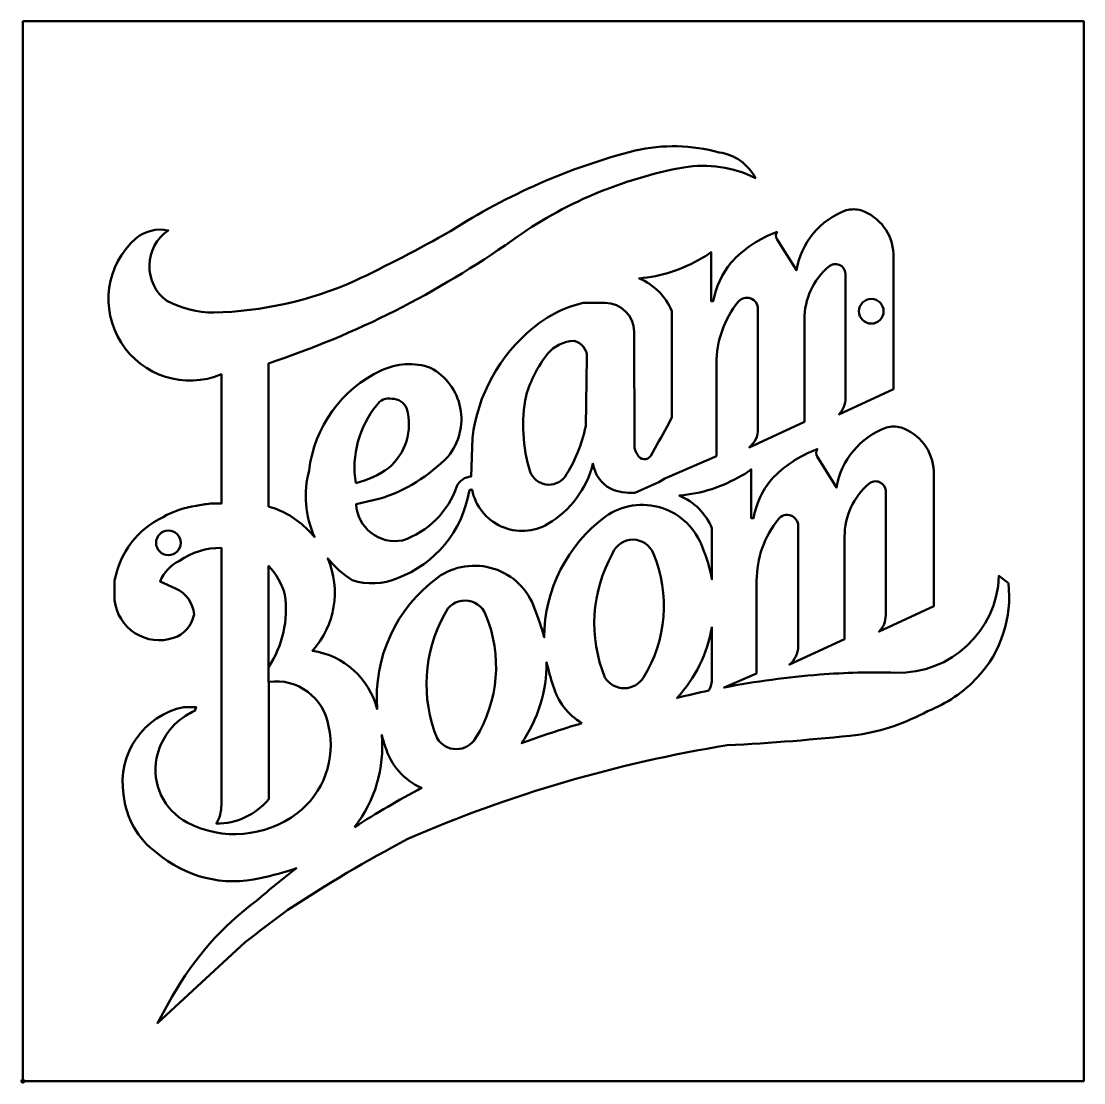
# Model space of a CAD drawing. Header units: inches. Extents: x -0.01 to 4.3, y -0.01 to 4.3.
import ezdxf

# ---------------------------------------------------------------- set-up
doc = ezdxf.new("R2010")
doc.units = ezdxf.units.IN
doc.header["$MEASUREMENT"] = 0
doc.layers.add('Trace', color=1, linetype='Continuous', lineweight=50)

msp = doc.modelspace()

# ---------------------------------------------------------------- linework, layer by layer
at = {"layer": 'Trace'}
msp.add_lwpolyline([(0, 4.2982), (0, 0), (4.3005, 0), (4.3005, 4.2982), (0, 4.2982)], dxfattribs=at)
for points in [[(0.9965, 1.6795, 0.181126), (1.0625, 1.9727, 0.124373), (0.9964, 2.0891), (0.9967, 1.1431, -0.2242), (0.784, 1.0445, 0.135511), (0.8047, 1.1194), (0.8047, 2.1625, 0.158257), (0.635, 2.1102, 0.177733), (0.556, 2.0268), (0.6192, 1.9983, -0.272785), (0.6939, 1.8923, -0.271866), (0.6107, 1.7973, -0.478994), (0.3718, 1.9509), (0.3718, 2.03, -0.239831), (0.5685, 2.2877, -0.093704), (0.7024, 2.3326, -0.02086), (0.7611, 2.3422), (0.8047, 2.3422), (0.8047, 2.8666, -0.845448), (0.4573, 3.4172, -0.225321), (0.5896, 3.4499), (0.5896, 3.4499, 0.517063), (0.5837, 3.1641, 0.117744), (0.7743, 3.1168, 0.09826), (1.3429, 3.2439, 0.017998), (1.7335, 3.4471, -0.079662), (2.4822, 3.7741, -0.123435), (2.8228, 3.7664, -0.244447), (2.9696, 3.6621, 0.159118), (2.6789, 3.7057, 0.11075), (1.9845, 3.4107, -0.073917), (0.9963, 2.9108), (0.9964, 2.3302, -0.132034), (1.1551, 2.2357, -0.028347), (1.1824, 2.2067, -0.172998), (1.1603, 2.4763, -0.260014), (1.4526, 2.8814, -0.198802), (1.6528, 2.893, -0.473426), (1.7236, 2.5337, -0.127305), (1.4434, 2.3608), (1.351, 2.3397, 0.452832), (1.539, 2.1928, 0.234813), (1.7593, 2.4134, -0.27599), (1.8172, 2.4515), (1.8222, 2.6084, -0.193798), (2.0682, 3.0545, -0.116315), (2.2708, 3.156, -0.000648), (2.3605, 3.156, -0.413035), (2.4775, 3.0392), (2.4788, 2.5792, 0.142524), (2.4921, 2.5406, 0.622714), (2.5456, 2.5363, 0.000195), (2.6115, 2.6554), (2.6303, 2.6912), (2.6303, 3.1229, 0.201588), (2.4978, 3.2553, 0.111762), (2.7518, 3.3372, 0.059882), (2.79, 3.3623), (2.79, 3.1633), (2.7986, 3.1633, -0.12628), (2.8707, 3.3192, -0.120351), (3.0572, 3.4437, 0.286328), (3.0572, 3.4137), (3.1354, 3.2882, -0.269312), (3.3376, 3.5316, -0.131396), (3.3969, 3.5316, -0.310562), (3.5293, 3.3543), (3.5293, 3.3543), (3.5293, 2.8067), (3.3079, 2.704, 0.195909), (3.3349, 2.7702), (3.3349, 3.2756, 0.609081), (3.267, 3.3034, 0.219919), (3.168, 3.0892), (3.168, 2.6732), (2.9445, 2.5702, 0.225643), (2.9799, 2.6448), (2.9799, 3.1307, 0.71882), (2.8996, 3.1602, 0.170729), (2.8116, 2.9101), (2.8116, 2.5345), (2.6028, 2.4439), (2.5778, 2.429), (2.4802, 2.3864, -0.116949), (2.3816, 2.403, -0.235962), (2.311, 2.5047, -0.201599), (2.1284, 2.2599, -0.518194), (1.8211, 2.3982, 0.524245), (1.8086, 2.3913, -0.267816), (1.5192, 2.0398, -0.177065), (1.335, 2.0316, -0.082839), (1.2359, 2.1196, -0.292893), (1.1739, 1.7452, -0.302907), (1.4359, 1.5088, -0.258378), (1.6817, 2.0429, -0.498432), (2.0743, 1.9174, -0.027858), (2.1132, 1.8, -0.236491), (2.362, 2.2897, -0.498432), (2.7545, 2.1642, -0.059699), (2.7932, 2.0348), (2.7932, 2.2421, 0.201588), (2.6607, 2.3745, 0.111762), (2.9147, 2.4564, 0.059882), (2.9529, 2.4815), (2.9529, 2.2825), (2.9614, 2.2825, -0.12628), (3.0336, 2.4384, -0.120351), (3.2201, 2.5629, 0.286328), (3.2201, 2.5329), (3.2983, 2.4074, -0.269312), (3.5005, 2.6508, -0.131396), (3.5598, 2.6508, -0.310562), (3.6922, 2.4734), (3.6922, 2.4734), (3.6922, 1.9259), (3.4708, 1.8232, 0.195909), (3.4978, 1.8894), (3.4978, 2.3948, 0.609081), (3.4299, 2.4226, 0.219919), (3.3309, 2.2084), (3.3309, 1.7924), (3.1074, 1.6894, 0.225643), (3.1428, 1.764), (3.1428, 2.2499, 0.71882), (3.0625, 2.2794, 0.170729), (2.9745, 2.0293), (2.9745, 1.6537), (2.8422, 1.5963, -0.028222), (3.2303, 1.6487, -0.026415), (3.538, 1.6563, 0.4119), (3.9569, 2.0493), (3.9951, 2.0191, -0.216894), (3.8714, 1.6396, -0.115256), (3.6668, 1.5004, -0.086458), (3.3858, 1.4043, -0.014628), (2.8556, 1.3621, 0.06221), (1.5599, 0.9824, 0.023632), (1.0745, 0.6945, 0.008455), (0.9016, 0.5634), (0.5455, 0.2358), (0.6072, 0.3456, -0.105366), (0.9477, 0.7318, -0.014824), (1.1087, 0.8635, -0.026608), (0.9623, 0.8232, -0.239744), (0.5433, 0.9259, -0.215704), (0.4082, 1.1619, -0.401599), (0.6527, 1.5172), (0.7022, 1.5172), (0.6972, 1.502, 0.043053), (0.6722, 1.489, 0.220461), (0.5424, 1.3102, 0.334227), (0.6667, 1.0486, 0.288694), (1.1107, 1.0855, 0.294892), (1.2395, 1.4391, 0.407511), (0.9966, 1.6195)], [(2.0397, 2.7798, 0.123199), (2.0562, 2.4713, 0.578105), (2.1968, 2.4496, 0.09421), (2.2816, 2.6557), (2.2864, 2.9361, 0.353866), (2.2348, 3.0022, 0.217313), (2.1268, 2.949, 0.094515), (2.0397, 2.7798, 1.729135)], [(2.3899, 2.1397, 0.227222), (2.3594, 1.6372, 0.56166), (2.5156, 1.6372, 0.242548), (2.5562, 2.1386, 0.682975), (2.3899, 2.1397, 2.338455)], [(1.7096, 1.8929, 0.227222), (1.6792, 1.3904, 0.56166), (1.8353, 1.3904, 0.242548), (1.876, 1.8918, 0.682975), (1.7096, 1.8929, 2.338455)]]:
    msp.add_lwpolyline(points, format="xyb", dxfattribs=at)
for points in [[(1.3493, 2.4255, 0.097753), (1.4829, 2.4867, 0.297862), (1.556, 2.7267, 0.315667), (1.4959, 2.7674, 0.31526), (1.4346, 2.7414, 0.213655)], [(2.7806, 1.5839, 0.009489), (2.6522, 1.5541, 0.143696), (2.7932, 1.8409), (2.7932, 1.6336, -0.125392)], [(2.2664, 1.4515, -0.189443), (2.1494, 1.6038, -0.021665), (2.1231, 1.6987, -0.1523), (2.0215, 1.3701, -0.018394)], [(1.3447, 1.0301, -0.022458), (1.6166, 1.189, -0.223472), (1.4691, 1.357, -0.020525), (1.4546, 1.4043, -0.189289)]]:
    msp.add_lwpolyline(points, format="xyb", close=True, dxfattribs=at)
for centre, radius in [((3.4392, 3.1221), 0.05), ((0.59, 2.1829), 0.05), ((0, 0), 0.00652)]:
    msp.add_circle(centre, radius, dxfattribs=at)

doc.saveas('drawing.dxf')
